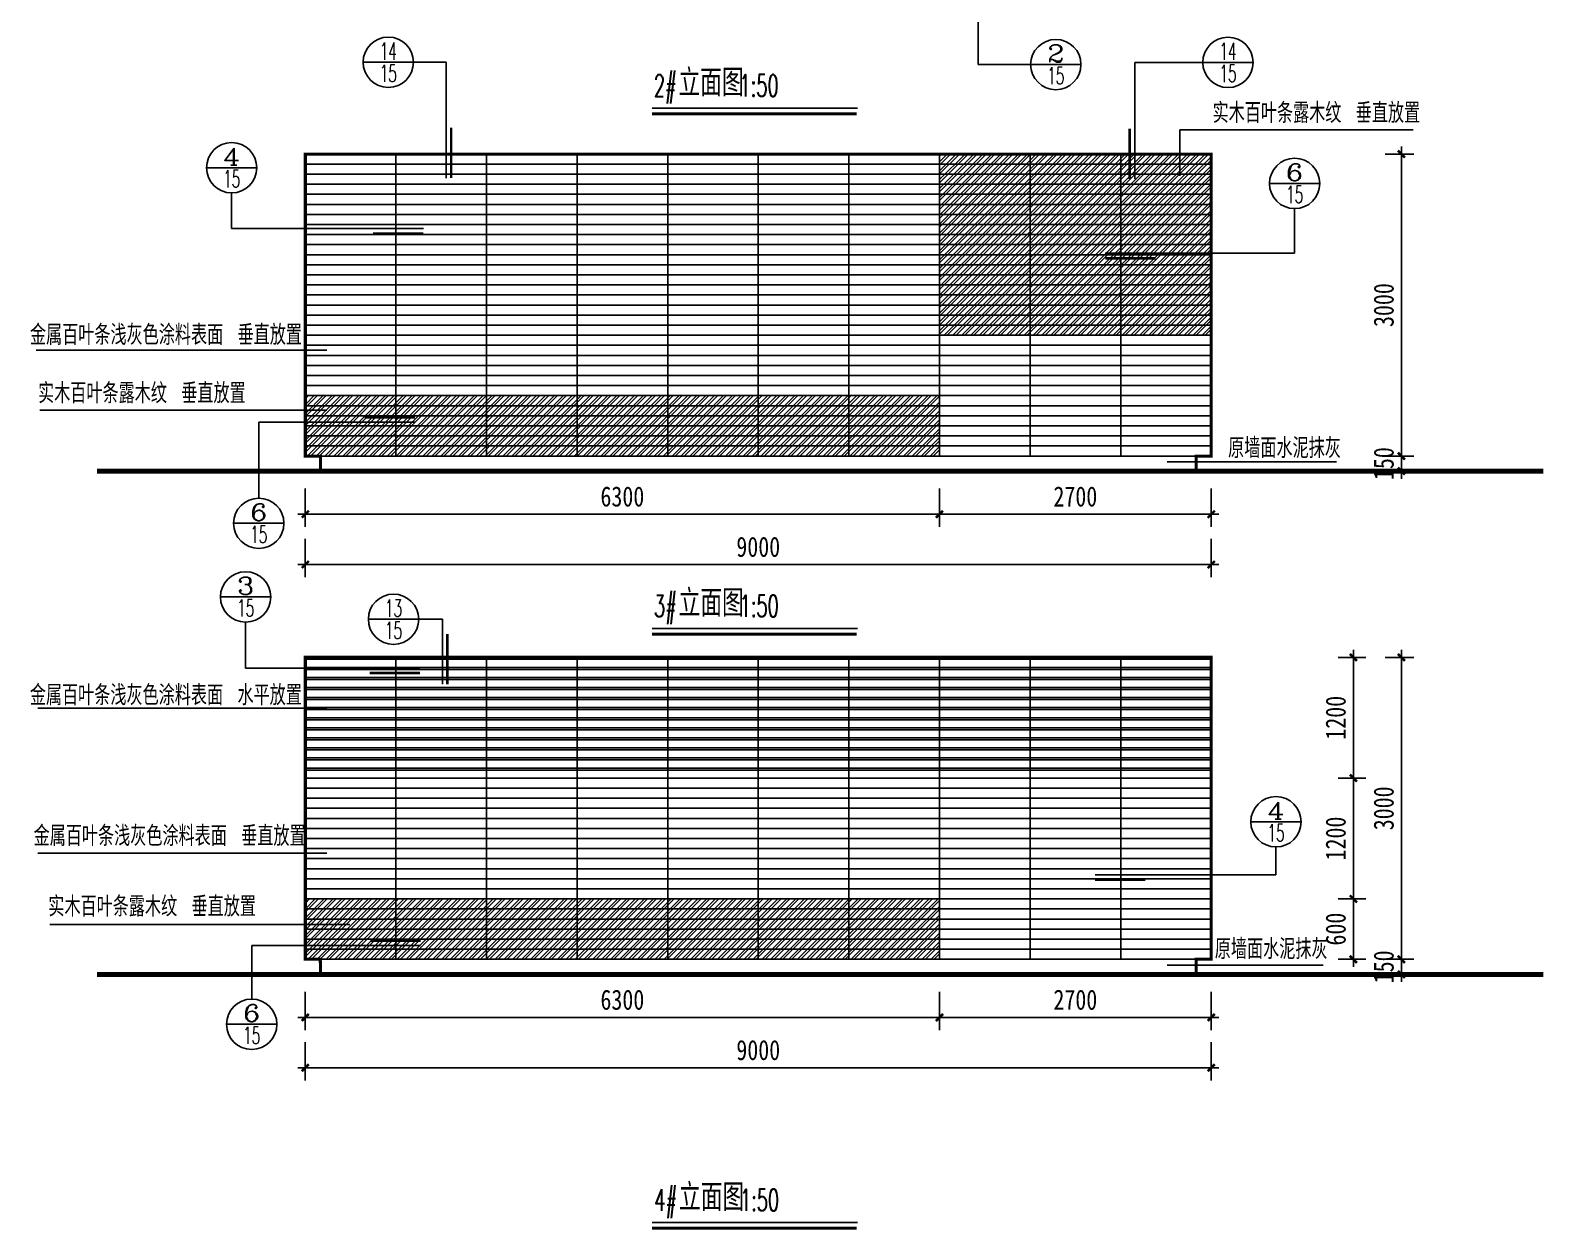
# Model space of a CAD drawing. Extents: x 16731 to 55153, y 153979 to 176230.
# Drawn here: x 16731 to 31785, y 153979 to 165896 of the extents above; entities that cross this region are included whole.
import ezdxf
from ezdxf.enums import TextEntityAlignment as Align

# ---------------------------------------------------------------- set-up
doc = ezdxf.new("R2010")
doc.units = 0
doc.header["$LTSCALE"] = 500
doc.header["$MEASUREMENT"] = 0
doc.header["$PDMODE"] = 34
doc.layers.get('0').update_dxf_attribs({"linetype": 'CONTINUOUS'})
doc.layers.get('DEFPOINTS').update_dxf_attribs({"linetype": 'CONTINUOUS'})
doc.layers.add('L-OBJECT', color=4, linetype='CONTINUOUS')
doc.layers.add('PUB_DIM', color=3, linetype='CONTINUOUS')
doc.styles.add('_HZTXT', font='txt.shx', dxfattribs={"width": 0.8, "bigfont": 'HZTXT.shx'})
doc.styles.add('_ROMANS', font='ROMANS.shx', dxfattribs={"width": 0.6})
doc.styles.add('COMP', font='COMPLEX', dxfattribs={"bigfont": 'hztxt'})
doc.styles.add('DIM_FONT', font='simhei.ttf', dxfattribs={"width": 0.8, "height": 200})
doc.dimstyles.new('DIMB', dxfattribs={"dimtxt": 300, "dimasz": 1, "dimexe": 250, "dimexo": 300, "dimgap": 150, "dimtad": 1, "dimdec": 0, "dimzin": 0, "dimtxsty": 'DIM_FONT', "dimblk": '_DIMX', "dimblk1": '_DIMX', "dimblk2": '_DIMX', "dimcen": 0.09, "dimse2": 1, "dimclrt": 7, "dimazin": 3, "dimtfac": 1, "dimtdec": 0, "dimtix": 1, "dimtmove": 0, "dimatfit": 3, "dimtolj": 1, "dimtzin": 0})

# ---------------------------------------------------------------- blocks, each defined once
blk = doc.blocks.new('_DIMX')
blk.add_line((-150, 0), (150, 0))
at = {"const_width": 50}
blk.add_lwpolyline([(-70, -70), (70, 70)], dxfattribs=at)
blk = doc.blocks.new('*D9')
at = {"color": 0, "linetype": 'BYBLOCK'}
for p, q in [((30191, 164666), (30477, 164666)), ((30352, 164666), (30352, 161667)), ((30191, 161666), (30477, 161666))]:
    blk.add_line(p, q, dxfattribs=at)
at = {"layer": 'DEFPOINTS', "color": 0, "linetype": 'BYBLOCK'}
for p in [(30041, 164666), (30041, 161666), (30352, 161666)]:
    blk.add_point(p, dxfattribs=at)
at = {"color": 0, "linetype": 'BYBLOCK', "xscale": 0.5, "yscale": 0.5, "zscale": 0.5}
for p, rotation in [((30352, 164666), 90), ((30352, 161666), 270)]:
    blk.add_blockref('_DIMX', p, dxfattribs=dict(at, rotation=rotation))
at = {"color": 7, "linetype": 'BYBLOCK', "insert": (30177, 163166), "char_height": 200, "attachment_point": 5, "rotation": 90, "style": 'DIM_FONT'}
blk.add_mtext('\\A1;3000', dxfattribs=at)
blk = doc.blocks.new('*D10')
at = {"color": 0, "linetype": 'BYBLOCK'}
for p, q in [((30191, 161666), (30477, 161666)), ((30352, 161667), (30352, 161667)), ((30352, 161666), (30352, 161516)), ((30191, 161516), (30477, 161516)), ((30352, 161516), (30352, 161515))]:
    blk.add_line(p, q, dxfattribs=at)
at = {"layer": 'DEFPOINTS', "color": 0, "linetype": 'BYBLOCK'}
for p in [(30041, 161666), (30041, 161516), (30352, 161516)]:
    blk.add_point(p, dxfattribs=at)
at = {"color": 0, "linetype": 'BYBLOCK', "xscale": 0.5, "yscale": 0.5, "zscale": 0.5}
for p, rotation in [((30352, 161666), 270), ((30352, 161516), 90)]:
    blk.add_blockref('_DIMX', p, dxfattribs=dict(at, rotation=rotation))
at = {"color": 7, "linetype": 'BYBLOCK', "insert": (30177, 161591), "char_height": 200, "attachment_point": 5, "rotation": 90, "style": 'DIM_FONT'}
blk.add_mtext('\\A1;150', dxfattribs=at)
blk = doc.blocks.new('*D11')
at = {"color": 0, "linetype": 'BYBLOCK'}
for p, q in [((19463, 160844), (19463, 160463)), ((28463, 160844), (28463, 160463)), ((19464, 160588), (28463, 160588))]:
    blk.add_line(p, q, dxfattribs=at)
at = {"layer": 'DEFPOINTS', "color": 0, "linetype": 'BYBLOCK'}
for p in [(19463, 160994), (28463, 160994), (28463, 160588)]:
    blk.add_point(p, dxfattribs=at)
at = {"color": 0, "linetype": 'BYBLOCK', "xscale": 0.5, "yscale": 0.5, "zscale": 0.5, "rotation": 180}
blk.add_blockref('_DIMX', (19463, 160588), dxfattribs=at)
at = {"color": 0, "linetype": 'BYBLOCK', "xscale": 0.5, "yscale": 0.5, "zscale": 0.5}
blk.add_blockref('_DIMX', (28463, 160588), dxfattribs=at)
at = {"color": 7, "linetype": 'BYBLOCK', "insert": (23963, 160763), "char_height": 200, "attachment_point": 5, "style": 'DIM_FONT'}
blk.add_mtext('\\A1;9000', dxfattribs=at)
blk = doc.blocks.new('*D12')
at = {"color": 0, "linetype": 'BYBLOCK'}
for p, q in [((30191, 159666), (30477, 159666)), ((30352, 159666), (30352, 156667)), ((30191, 156666), (30477, 156666))]:
    blk.add_line(p, q, dxfattribs=at)
at = {"layer": 'DEFPOINTS', "color": 0, "linetype": 'BYBLOCK'}
for p in [(30041, 159666), (30041, 156666), (30352, 156666)]:
    blk.add_point(p, dxfattribs=at)
at = {"color": 0, "linetype": 'BYBLOCK', "xscale": 0.5, "yscale": 0.5, "zscale": 0.5}
for p, rotation in [((30352, 159666), 90), ((30352, 156666), 270)]:
    blk.add_blockref('_DIMX', p, dxfattribs=dict(at, rotation=rotation))
at = {"color": 7, "linetype": 'BYBLOCK', "insert": (30177, 158166), "char_height": 200, "attachment_point": 5, "rotation": 90, "style": 'DIM_FONT'}
blk.add_mtext('\\A1;3000', dxfattribs=at)
blk = doc.blocks.new('*D13')
at = {"color": 0, "linetype": 'BYBLOCK'}
for p, q in [((30191, 156666), (30477, 156666)), ((30352, 156667), (30352, 156667)), ((30352, 156666), (30352, 156516)), ((30191, 156516), (30477, 156516)), ((30352, 156516), (30352, 156515))]:
    blk.add_line(p, q, dxfattribs=at)
at = {"layer": 'DEFPOINTS', "color": 0, "linetype": 'BYBLOCK'}
for p in [(30041, 156666), (30041, 156516), (30352, 156516)]:
    blk.add_point(p, dxfattribs=at)
at = {"color": 0, "linetype": 'BYBLOCK', "xscale": 0.5, "yscale": 0.5, "zscale": 0.5}
for p, rotation in [((30352, 156666), 270), ((30352, 156516), 90)]:
    blk.add_blockref('_DIMX', p, dxfattribs=dict(at, rotation=rotation))
at = {"color": 7, "linetype": 'BYBLOCK', "insert": (30177, 156591), "char_height": 200, "attachment_point": 5, "rotation": 90, "style": 'DIM_FONT'}
blk.add_mtext('\\A1;150', dxfattribs=at)
blk = doc.blocks.new('*D14')
at = {"color": 0, "linetype": 'BYBLOCK'}
for p, q in [((19463, 155844), (19463, 155463)), ((28463, 155844), (28463, 155463)), ((19464, 155588), (28463, 155588))]:
    blk.add_line(p, q, dxfattribs=at)
at = {"layer": 'DEFPOINTS', "color": 0, "linetype": 'BYBLOCK'}
for p in [(19463, 155994), (28463, 155994), (28463, 155588)]:
    blk.add_point(p, dxfattribs=at)
at = {"color": 0, "linetype": 'BYBLOCK', "xscale": 0.5, "yscale": 0.5, "zscale": 0.5, "rotation": 180}
blk.add_blockref('_DIMX', (19463, 155588), dxfattribs=at)
at = {"color": 0, "linetype": 'BYBLOCK', "xscale": 0.5, "yscale": 0.5, "zscale": 0.5}
blk.add_blockref('_DIMX', (28463, 155588), dxfattribs=at)
at = {"color": 7, "linetype": 'BYBLOCK', "insert": (23963, 155763), "char_height": 200, "attachment_point": 5, "style": 'DIM_FONT'}
blk.add_mtext('\\A1;9000', dxfattribs=at)
blk = doc.blocks.new('*D15')
at = {"color": 0, "linetype": 'BYBLOCK'}
for p, q in [((29724, 159666), (30000, 159666)), ((29875, 159666), (29875, 158467)), ((29724, 158466), (30000, 158466))]:
    blk.add_line(p, q, dxfattribs=at)
at = {"layer": 'DEFPOINTS', "color": 0, "linetype": 'BYBLOCK'}
for p in [(29574, 159666), (29574, 158466), (29875, 158466)]:
    blk.add_point(p, dxfattribs=at)
at = {"color": 0, "linetype": 'BYBLOCK', "xscale": 0.5, "yscale": 0.5, "zscale": 0.5}
for p, rotation in [((29875, 159666), 90), ((29875, 158466), 270)]:
    blk.add_blockref('_DIMX', p, dxfattribs=dict(at, rotation=rotation))
at = {"color": 7, "linetype": 'BYBLOCK', "insert": (29700, 159066), "char_height": 200, "attachment_point": 5, "rotation": 90, "style": 'DIM_FONT'}
blk.add_mtext('\\A1;1200', dxfattribs=at)
blk = doc.blocks.new('*D16')
at = {"color": 0, "linetype": 'BYBLOCK'}
for p, q in [((29724, 158466), (30000, 158466)), ((29875, 158466), (29875, 157267)), ((29724, 157266), (30000, 157266))]:
    blk.add_line(p, q, dxfattribs=at)
at = {"layer": 'DEFPOINTS', "color": 0, "linetype": 'BYBLOCK'}
for p in [(29574, 158466), (29574, 157266), (29875, 157266)]:
    blk.add_point(p, dxfattribs=at)
at = {"color": 0, "linetype": 'BYBLOCK', "xscale": 0.5, "yscale": 0.5, "zscale": 0.5}
for p, rotation in [((29875, 158466), 90), ((29875, 157266), 270)]:
    blk.add_blockref('_DIMX', p, dxfattribs=dict(at, rotation=rotation))
at = {"color": 7, "linetype": 'BYBLOCK', "insert": (29700, 157866), "char_height": 200, "attachment_point": 5, "rotation": 90, "style": 'DIM_FONT'}
blk.add_mtext('\\A1;1200', dxfattribs=at)
blk = doc.blocks.new('*D17')
at = {"color": 0, "linetype": 'BYBLOCK'}
for p, q in [((29724, 157266), (30000, 157266)), ((29875, 157266), (29875, 156667)), ((29724, 156666), (30000, 156666))]:
    blk.add_line(p, q, dxfattribs=at)
at = {"layer": 'DEFPOINTS', "color": 0, "linetype": 'BYBLOCK'}
for p in [(29574, 157266), (29574, 156666), (29875, 156666)]:
    blk.add_point(p, dxfattribs=at)
at = {"color": 0, "linetype": 'BYBLOCK', "xscale": 0.5, "yscale": 0.5, "zscale": 0.5}
for p, rotation in [((29875, 157266), 90), ((29875, 156666), 270)]:
    blk.add_blockref('_DIMX', p, dxfattribs=dict(at, rotation=rotation))
at = {"color": 7, "linetype": 'BYBLOCK', "insert": (29700, 156966), "char_height": 200, "attachment_point": 5, "rotation": 90, "style": 'DIM_FONT'}
blk.add_mtext('\\A1;600', dxfattribs=at)
blk = doc.blocks.new('*D36')
at = {"color": 0, "linetype": 'BYBLOCK'}
for p, q in [((19463, 161344), (19463, 160963)), ((25763, 161344), (25763, 160963)), ((19464, 161088), (25763, 161088))]:
    blk.add_line(p, q, dxfattribs=at)
at = {"layer": 'DEFPOINTS', "color": 0, "linetype": 'BYBLOCK'}
for p in [(19463, 161494), (25763, 161494), (25763, 161088)]:
    blk.add_point(p, dxfattribs=at)
at = {"color": 0, "linetype": 'BYBLOCK', "xscale": 0.5, "yscale": 0.5, "zscale": 0.5, "rotation": 180}
blk.add_blockref('_DIMX', (19463, 161088), dxfattribs=at)
at = {"color": 0, "linetype": 'BYBLOCK', "xscale": 0.5, "yscale": 0.5, "zscale": 0.5}
blk.add_blockref('_DIMX', (25763, 161088), dxfattribs=at)
at = {"color": 7, "linetype": 'BYBLOCK', "insert": (22613, 161263), "char_height": 200, "attachment_point": 5, "style": 'DIM_FONT'}
blk.add_mtext('\\A1;6300', dxfattribs=at)
blk = doc.blocks.new('*D37')
at = {"color": 0, "linetype": 'BYBLOCK'}
for p, q in [((19463, 156344), (19463, 155963)), ((25763, 156344), (25763, 155963)), ((19464, 156088), (25763, 156088))]:
    blk.add_line(p, q, dxfattribs=at)
at = {"layer": 'DEFPOINTS', "color": 0, "linetype": 'BYBLOCK'}
for p in [(19463, 156494), (25763, 156494), (25763, 156088)]:
    blk.add_point(p, dxfattribs=at)
at = {"color": 0, "linetype": 'BYBLOCK', "xscale": 0.5, "yscale": 0.5, "zscale": 0.5, "rotation": 180}
blk.add_blockref('_DIMX', (19463, 156088), dxfattribs=at)
at = {"color": 0, "linetype": 'BYBLOCK', "xscale": 0.5, "yscale": 0.5, "zscale": 0.5}
blk.add_blockref('_DIMX', (25763, 156088), dxfattribs=at)
at = {"color": 7, "linetype": 'BYBLOCK', "insert": (22613, 156263), "char_height": 200, "attachment_point": 5, "style": 'DIM_FONT'}
blk.add_mtext('\\A1;6300', dxfattribs=at)
blk = doc.blocks.new('*D40')
at = {"color": 0, "linetype": 'BYBLOCK'}
for p, q in [((25763, 161344), (25763, 160963)), ((28463, 161344), (28463, 160963)), ((25764, 161088), (28463, 161088))]:
    blk.add_line(p, q, dxfattribs=at)
at = {"layer": 'DEFPOINTS', "color": 0, "linetype": 'BYBLOCK'}
for p in [(25763, 161494), (28463, 161494), (28463, 161088)]:
    blk.add_point(p, dxfattribs=at)
at = {"color": 0, "linetype": 'BYBLOCK', "xscale": 0.5, "yscale": 0.5, "zscale": 0.5, "rotation": 180}
blk.add_blockref('_DIMX', (25763, 161088), dxfattribs=at)
at = {"color": 0, "linetype": 'BYBLOCK', "xscale": 0.5, "yscale": 0.5, "zscale": 0.5}
blk.add_blockref('_DIMX', (28463, 161088), dxfattribs=at)
at = {"color": 7, "linetype": 'BYBLOCK', "insert": (27113, 161263), "char_height": 200, "attachment_point": 5, "style": 'DIM_FONT'}
blk.add_mtext('\\A1;2700', dxfattribs=at)
blk = doc.blocks.new('*D41')
at = {"color": 0, "linetype": 'BYBLOCK'}
for p, q in [((25763, 156344), (25763, 155963)), ((28463, 156344), (28463, 155963)), ((25764, 156088), (28463, 156088))]:
    blk.add_line(p, q, dxfattribs=at)
at = {"layer": 'DEFPOINTS', "color": 0, "linetype": 'BYBLOCK'}
for p in [(25763, 156494), (28463, 156494), (28463, 156088)]:
    blk.add_point(p, dxfattribs=at)
at = {"color": 0, "linetype": 'BYBLOCK', "xscale": 0.5, "yscale": 0.5, "zscale": 0.5, "rotation": 180}
blk.add_blockref('_DIMX', (25763, 156088), dxfattribs=at)
at = {"color": 0, "linetype": 'BYBLOCK', "xscale": 0.5, "yscale": 0.5, "zscale": 0.5}
blk.add_blockref('_DIMX', (28463, 156088), dxfattribs=at)
at = {"color": 7, "linetype": 'BYBLOCK', "insert": (27113, 156263), "char_height": 200, "attachment_point": 5, "style": 'DIM_FONT'}
blk.add_mtext('\\A1;2700', dxfattribs=at)
blk = doc.blocks.new('_INDEX')
blk.add_line((-0.5, 0), (0.5, 0))
blk.add_circle((0, 0), 0.5)
at = {"style": 'COMP'}
for tag, width, p, p2 in [('1', 2.333333, (-0.17, 0.05), (0.17, 0.05)), ('-', 1.166667, (-0.17, -0.39), (0.17, -0.39))]:
    blk.add_attdef(tag, text='', height=0.34, dxfattribs=dict(at, width=width)).set_placement(p, p2, align=Align.FIT)

msp = doc.modelspace()

# ---------------------------------------------------------------- hatches: boundary and pattern name
at = {"layer": 'L-OBJECT'}
h = msp.add_hatch(dxfattribs=at)
h.set_pattern_fill('STEEL', color=256, scale=500, angle=180, style=0)
h.set_pattern_definition([(225, (78000, 52600), (44.194174, -44.194174), []), (225, (78000, 52568.75), (44.194174, -44.194174), [])])
h.paths.add_polyline_path([(25763.5, 164666.4), (28463.5, 164666.4), (28463.5, 162866.4), (25763.5, 162866.4)])
h.paths.add_polyline_path([(19463.5, 161666.4), (25763.5, 161666.4), (25763.5, 162266.4), (19463.5, 162266.4)])
h = msp.add_hatch(dxfattribs=at)
h.set_pattern_fill('STEEL', color=256, scale=500, angle=180, style=0)
h.set_pattern_definition([(225, (114300, 52600), (44.194174, -44.194174), []), (225, (114300, 52568.75), (44.194174, -44.194174), [])])
h.paths.add_polyline_path([(25763.5, 157266.4), (19463.5, 157266.4), (19463.5, 156666.4), (25763.5, 156666.4)])

# ---------------------------------------------------------------- linework, layer by layer
for p, q in [((22908.2, 165124.1), (24947.6, 165124.1)), ((19463.5, 164666.4), (19463.5, 161666.4)), ((28463.5, 164666.4), (19463.5, 164666.4)), ((28463.5, 164566.4), (19463.5, 164566.4)), ((20363.5, 164666.4), (20363.5, 161666.4)), ((21263.5, 164666.4), (21263.5, 161666.4)), ((22163.5, 164666.4), (22163.5, 161666.4)), ((23063.5, 164666.4), (23063.5, 161666.4)), ((23963.5, 164666.4), (23963.5, 161666.4)), ((24863.5, 164666.4), (24863.5, 161666.4)), ((25763.5, 164666.4), (25763.5, 161666.4)), ((26663.5, 164666.4), (26663.5, 161666.4)), ((27563.5, 164666.4), (27563.5, 161666.4)), ((28463.5, 164666.4), (28463.5, 161666.4)), ((28463.5, 164466.4), (19463.5, 164466.4)), ((28463.5, 164366.4), (19463.5, 164366.4)), ((28463.5, 164266.4), (19463.5, 164266.4)), ((28463.5, 164166.4), (19463.5, 164166.4)), ((28463.5, 164066.4), (19463.5, 164066.4)), ((28463.5, 163966.4), (19463.5, 163966.4)), ((28463.5, 163866.4), (19463.5, 163866.4)), ((28463.5, 163766.4), (19463.5, 163766.4)), ((28463.5, 163666.4), (19463.5, 163666.4)), ((28463.5, 163566.4), (19463.5, 163566.4)), ((28463.5, 163466.4), (19463.5, 163466.4)), ((28463.5, 163366.4), (19463.5, 163366.4)), ((28463.5, 163266.4), (19463.5, 163266.4)), ((28463.5, 163166.4), (19463.5, 163166.4)), ((28463.5, 163066.4), (19463.5, 163066.4)), ((28463.5, 162966.4), (19463.5, 162966.4)), ((28463.5, 162866.4), (19463.5, 162866.4)), ((28463.5, 162766.4), (19463.5, 162766.4)), ((28463.5, 162666.4), (19463.5, 162666.4)), ((28463.5, 162566.4), (19463.5, 162566.4)), ((28463.5, 162466.4), (19463.5, 162466.4)), ((28463.5, 162366.4), (19463.5, 162366.4)), ((28463.5, 162266.4), (19463.5, 162266.4)), ((28463.5, 162166.4), (19463.5, 162166.4)), ((28463.5, 162066.4), (19463.5, 162066.4)), ((28463.5, 161966.4), (19463.5, 161966.4)), ((28463.5, 161866.4), (19463.5, 161866.4)), ((28463.5, 161766.4), (19463.5, 161766.4)), ((28463.5, 161666.4), (19463.5, 161666.4)), ((19613.5, 161666.4), (19613.5, 161516.4)), ((28313.5, 161666.4), (28313.5, 161516.4)), ((22908.2, 159954), (24947.6, 159954)), ((19463.5, 159666.4), (19463.5, 156666.4)), ((28463.5, 159666.4), (19463.5, 159666.4)), ((28463.5, 159646.4), (19463.5, 159646.4)), ((20363.5, 159666.4), (20363.5, 156666.4)), ((21263.5, 159666.4), (21263.5, 156666.4)), ((22163.5, 159666.4), (22163.5, 156666.4)), ((23063.5, 159666.4), (23063.5, 156666.4)), ((23963.5, 159666.4), (23963.5, 156666.4)), ((24863.5, 159666.4), (24863.5, 156666.4)), ((25763.5, 159666.4), (25763.5, 156666.4)), ((26663.5, 159666.4), (26663.5, 156666.4)), ((27563.5, 159666.4), (27563.5, 156666.4)), ((28463.5, 159666.4), (28463.5, 156666.4)), ((28463.5, 159566.4), (19463.5, 159566.4)), ((28463.5, 159546.4), (19463.5, 159546.4)), ((28463.5, 159466.4), (19463.5, 159466.4)), ((28463.5, 159446.4), (19463.5, 159446.4)), ((28463.5, 159366.4), (19463.5, 159366.4)), ((28463.5, 159346.4), (19463.5, 159346.4)), ((28463.5, 159266.4), (19463.5, 159266.4)), ((28463.5, 159246.4), (19463.5, 159246.4)), ((28463.5, 159166.4), (19463.5, 159166.4)), ((28463.5, 159146.4), (19463.5, 159146.4)), ((28463.5, 159066.4), (19463.5, 159066.4)), ((28463.5, 159046.4), (19463.5, 159046.4)), ((28463.5, 158966.4), (19463.5, 158966.4)), ((28463.5, 158946.4), (19463.5, 158946.4)), ((28463.5, 158866.4), (19463.5, 158866.4)), ((28463.5, 158846.4), (19463.5, 158846.4)), ((28463.5, 158766.4), (19463.5, 158766.4)), ((28463.5, 158746.4), (19463.5, 158746.4)), ((28463.5, 158666.4), (19463.5, 158666.4)), ((28463.5, 158646.4), (19463.5, 158646.4)), ((28463.5, 158566.4), (19463.5, 158566.4)), ((28463.5, 158546.4), (19463.5, 158546.4)), ((28463.5, 158466.4), (19463.5, 158466.4)), ((28463.5, 158366.4), (19463.5, 158366.4)), ((28463.5, 158266.4), (19463.5, 158266.4)), ((28463.5, 158166.4), (19463.5, 158166.4)), ((28463.5, 158066.4), (19463.5, 158066.4)), ((28463.5, 157966.4), (19463.5, 157966.4)), ((28463.5, 157866.4), (19463.5, 157866.4)), ((28463.5, 157766.4), (19463.5, 157766.4)), ((28463.5, 157666.4), (19463.5, 157666.4)), ((28463.5, 157566.4), (19463.5, 157566.4)), ((28463.5, 157466.4), (19463.5, 157466.4)), ((28463.5, 157366.4), (19463.5, 157366.4)), ((28463.5, 157266.4), (19463.5, 157266.4)), ((28463.5, 157166.4), (19463.5, 157166.4)), ((28463.5, 157066.4), (19463.5, 157066.4)), ((28463.5, 156966.4), (19463.5, 156966.4)), ((28463.5, 156866.4), (19463.5, 156866.4)), ((28463.5, 156766.4), (19463.5, 156766.4)), ((28463.5, 156666.4), (19463.5, 156666.4)), ((19613.5, 156666.4), (19613.5, 156516.4)), ((28313.5, 156666.4), (28313.5, 156516.4)), ((22908.2, 154050.9), (24947.6, 154050.9))]:
    msp.add_line(p, q, dxfattribs=at)
for points, const_width in [([(22908.1, 165067.7), (24939.5, 165067.7)], 30), ([(19613.5, 161516.4), (19613.5, 161666.4), (19463.5, 161666.4), (19463.5, 164666.4), (28463.5, 164666.4), (28463.5, 161666.4), (28313.5, 161666.4), (28313.5, 161516.4)], 30), ([(31760.3, 161516.4), (17394.2, 161516.4)], 50), ([(22908.1, 159897.6), (24939.5, 159897.6)], 30), ([(19613.5, 156516.4), (19612.3, 156666.4), (19463.5, 156666.4), (19463.5, 159666.4), (28463.5, 159666.4), (28463.5, 156666.4), (28313.5, 156666.4), (28313.5, 156516.4)], 30), ([(31760.3, 156516.4), (17394.2, 156516.4)], 50), ([(22908.1, 153994.5), (24939.5, 153994.5)], 30)]:
    msp.add_lwpolyline(points, dxfattribs=dict(at, const_width=const_width))
for points in [[(25763.5, 164666.4), (28463.5, 164666.4), (28463.5, 161666.4), (25763.5, 161666.4)], [(25763.5, 164666.4), (28463.5, 164666.4), (28463.5, 161666.4), (25763.5, 161666.4)], [(25763.5, 164666.4), (28463.5, 164666.4), (28463.5, 162866.4), (25763.5, 162866.4)], [(19463.5, 161666.4), (25763.5, 161666.4), (25763.5, 162266.4), (19463.5, 162266.4)], [(25763.5, 159666.4), (28463.5, 159666.4), (28463.5, 156666.4), (25763.5, 156666.4)], [(19463.5, 157266.4), (25763.5, 157266.4), (25763.5, 156666.4), (19463.5, 156666.4)]]:
    msp.add_lwpolyline(points, close=True, dxfattribs=at)
at = {"layer": 'PUB_DIM'}
for p, q in [((26148.4, 167527.8), (26148.4, 165556)), ((20862.1, 165578.8), (20537.5, 165578.8)), ((20862.1, 164428.5), (20862.1, 165578.8)), ((26148.4, 165556), (26668.9, 165556)), ((27703.4, 164420.3), (27703.4, 165577)), ((27703.4, 165577), (28379, 165577)), ((28149.8, 164449.8), (28149.8, 164908.2)), ((28149.8, 164908.2), (30468, 164908.2)), ((18731.6, 163927.2), (18731.6, 164280.1)), ((29291.2, 163680.7), (29291.2, 164124.3)), ((20636.5, 163927.2), (18731.6, 163927.2)), ((27409.8, 163680.7), (29291.2, 163680.7)), ((16790.8, 162719.3), (19675.8, 162719.3)), ((16827, 162123.5), (19675.8, 162123.5)), ((20553.9, 162001.5), (19001.3, 162001.5)), ((19001.3, 162001.5), (19001.3, 161247.6)), ((29707.3, 161608.4), (28024.1, 161608.4)), ((20824.6, 160045), (20589.4, 160045)), ((20824.6, 159398.5), (20824.6, 160045)), ((18870.4, 159559.9), (18870.4, 160016.1)), ((20602.5, 159559.9), (18870.4, 159559.9)), ((16804.9, 159162.4), (19675.8, 159162.4)), ((29106, 157506.1), (29106, 157782.1)), ((16804.9, 157719.3), (19675.8, 157719.3)), ((27309.5, 157506.1), (29106, 157506.1)), ((16925.7, 157010.4), (19904.1, 157010.4)), ((20607.6, 156801.8), (18930.5, 156801.8)), ((18930.5, 156801.8), (18930.5, 156270.3)), ((29574.2, 156608.4), (28024.1, 156608.4))]:
    msp.add_line(p, q, dxfattribs=at)
at = {"layer": 'PUB_DIM', "const_width": 25}
for points in [[(20912.1, 164428.5), (20912.1, 164928.5)], [(27653.4, 164420.3), (27653.4, 164920.3)], [(20636.5, 163877.2), (20136.5, 163877.2)], [(27409.8, 163630.7), (27909.8, 163630.7)], [(20553.9, 162051.5), (20053.9, 162051.5)], [(20874.6, 159398.5), (20874.6, 159898.5)], [(20602.5, 159509.9), (20102.5, 159509.9)], [(27309.5, 157456.1), (27809.5, 157456.1)], [(20607.6, 156851.8), (20107.6, 156851.8)]]:
    msp.add_lwpolyline(points, dxfattribs=at)

# ---------------------------------------------------------------- block references
at = {"layer": 'PUB_DIM'}
ref = msp.add_blockref('_INDEX', (20287.5, 165578.8), dxfattribs=dict(at, xscale=500, yscale=500, zscale=500))
ref.add_attrib('1', '14', dxfattribs={"layer": '0', "height": 170, "style": 'COMP', "width": 0.677419}).set_placement((20202.5, 165603.8), (20372.5, 165603.8), align=Align.FIT)
ref.add_attrib('-', '15', dxfattribs={"layer": '0', "height": 170, "style": 'COMP', "width": 0.724138}).set_placement((20202.5, 165383.8), (20372.5, 165383.8), align=Align.FIT)
ref = msp.add_blockref('_INDEX', (26918.9, 165556), dxfattribs=dict(at, xscale=500, yscale=500, zscale=500))
ref.add_attrib('1', '2', dxfattribs={"layer": '0', "height": 170, "style": 'COMP', "width": 1.5}).set_placement((26833.9, 165581), (27003.9, 165581), align=Align.FIT)
ref.add_attrib('-', '15', dxfattribs={"layer": '0', "height": 170, "style": 'COMP', "width": 0.724138}).set_placement((26833.9, 165361), (27003.9, 165361), align=Align.FIT)
ref = msp.add_blockref('_INDEX', (28629, 165577), dxfattribs=dict(at, xscale=500, yscale=500, zscale=500))
ref.add_attrib('1', '14', dxfattribs={"layer": '0', "height": 170, "style": 'COMP', "width": 0.677419}).set_placement((28544, 165602), (28714, 165602), align=Align.FIT)
ref.add_attrib('-', '15', dxfattribs={"layer": '0', "height": 170, "style": 'COMP', "width": 0.724138}).set_placement((28544, 165382), (28714, 165382), align=Align.FIT)
ref = msp.add_blockref('_INDEX', (18731.6, 164530.1), dxfattribs=dict(at, xscale=500, yscale=500, zscale=500))
ref.add_attrib('1', '4', dxfattribs={"layer": '0', "height": 170, "style": 'COMP', "width": 1.3125}).set_placement((18646.6, 164555.1), (18816.6, 164555.1), align=Align.FIT)
ref.add_attrib('-', '15', dxfattribs={"layer": '0', "height": 170, "style": 'COMP', "width": 0.724138}).set_placement((18646.6, 164335.1), (18816.6, 164335.1), align=Align.FIT)
ref = msp.add_blockref('_INDEX', (29291.2, 164374.3), dxfattribs=dict(at, xscale=500, yscale=500, zscale=500))
ref.add_attrib('1', '6', dxfattribs={"layer": '0', "height": 170, "style": 'COMP', "width": 1.5}).set_placement((29206.2, 164399.3), (29376.2, 164399.3), align=Align.FIT)
ref.add_attrib('-', '15', dxfattribs={"layer": '0', "height": 170, "style": 'COMP', "width": 0.724138}).set_placement((29206.2, 164179.3), (29376.2, 164179.3), align=Align.FIT)
ref = msp.add_blockref('_INDEX', (19001.3, 160997.6), dxfattribs=dict(at, xscale=500, yscale=500, zscale=500))
ref.add_attrib('1', '6', dxfattribs={"layer": '0', "height": 170, "style": 'COMP', "width": 1.5}).set_placement((18916.3, 161022.6), (19086.3, 161022.6), align=Align.FIT)
ref.add_attrib('-', '15', dxfattribs={"layer": '0', "height": 170, "style": 'COMP', "width": 0.724138}).set_placement((18916.3, 160802.6), (19086.3, 160802.6), align=Align.FIT)
ref = msp.add_blockref('_INDEX', (18870.4, 160266.1), dxfattribs=dict(at, xscale=500, yscale=500, zscale=500))
ref.add_attrib('1', '3', dxfattribs={"layer": '0', "height": 170, "style": 'COMP', "width": 1.5}).set_placement((18785.4, 160291.1), (18955.4, 160291.1), align=Align.FIT)
ref.add_attrib('-', '15', dxfattribs={"layer": '0', "height": 170, "style": 'COMP', "width": 0.724138}).set_placement((18785.4, 160071.1), (18955.4, 160071.1), align=Align.FIT)
ref = msp.add_blockref('_INDEX', (20339.4, 160045), dxfattribs=dict(at, xscale=500, yscale=500, zscale=500))
ref.add_attrib('1', '13', dxfattribs={"layer": '0', "height": 170, "style": 'COMP', "width": 0.724138}).set_placement((20254.4, 160070), (20424.4, 160070), align=Align.FIT)
ref.add_attrib('-', '15', dxfattribs={"layer": '0', "height": 170, "style": 'COMP', "width": 0.724138}).set_placement((20254.4, 159850), (20424.4, 159850), align=Align.FIT)
ref = msp.add_blockref('_INDEX', (29106, 158032.1), dxfattribs=dict(at, xscale=500, yscale=500, zscale=500))
ref.add_attrib('1', '4', dxfattribs={"layer": '0', "height": 170, "style": 'COMP', "width": 1.3125}).set_placement((29021, 158057.1), (29191, 158057.1), align=Align.FIT)
ref.add_attrib('-', '15', dxfattribs={"layer": '0', "height": 170, "style": 'COMP', "width": 0.724138}).set_placement((29021, 157837.1), (29191, 157837.1), align=Align.FIT)
ref = msp.add_blockref('_INDEX', (18930.5, 156020.3), dxfattribs=dict(at, xscale=500, yscale=500, zscale=500))
ref.add_attrib('1', '6', dxfattribs={"layer": '0', "height": 170, "style": 'COMP', "width": 1.5}).set_placement((18845.5, 156045.3), (19015.5, 156045.3), align=Align.FIT)
ref.add_attrib('-', '15', dxfattribs={"layer": '0', "height": 170, "style": 'COMP', "width": 0.724138}).set_placement((18845.5, 155825.3), (19015.5, 155825.3), align=Align.FIT)

# ---------------------------------------------------------------- texts
at = {"layer": 'L-OBJECT'}
for s, height, style, width, p in [('2#', 216, '_ROMANS', 0.6, (22925.1, 165239.5)), ('立面图 ', 270, '_HZTXT', 0.8, (23170.4, 165239.5)), ('1:50', 216, '_ROMANS', 0.6, (23776.7, 165239.5)), ('实木百叶条露木纹 垂直放置', 200, '_HZTXT', 0.8, (28475.8, 164975)), ('金属百叶条浅灰色涂料表面 垂直放置', 200, '_HZTXT', 0.8, (16727.7, 162770.4)), ('实木百叶条露木纹 垂直放置', 200, '_HZTXT', 0.8, (16808.5, 162190.3)), ('原墙面水泥抹灰', 200, '_HZTXT', 0.8, (28630.7, 161646)), ('3#', 216, '_ROMANS', 0.6, (22926.4, 160069.4)), ('立面图 ', 270, '_HZTXT', 0.8, (23171.6, 160069.4)), ('1:50', 216, '_ROMANS', 0.6, (23777.9, 160069.4)), ('金属百叶条浅灰色涂料表面 水平放置', 200, '_HZTXT', 0.8, (16726.6, 159190.6)), ('金属百叶条浅灰色涂料表面 垂直放置', 200, '_HZTXT', 0.8, (16764, 157792)), ('实木百叶条露木纹 垂直放置', 200, '_HZTXT', 0.8, (16910.5, 157091.2)), ('原墙面水泥抹灰', 200, '_HZTXT', 0.8, (28498.3, 156668.3)), ('立面图 ', 270, '_HZTXT', 0.8, (23175.2, 154166.3)), ('4#', 216, '_ROMANS', 0.6, (22930, 154166.3)), ('1:50', 216, '_ROMANS', 0.6, (23781.6, 154166.3))]:
    msp.add_text(s, height=height, dxfattribs=dict(at, style=style, width=width)).set_placement(p)

# ---------------------------------------------------------------- dimensions: what is measured, and where the dimension line sits
at = {"layer": 'PUB_DIM'}
for base, p1, p2, picture, middle in [((30351.7, 161666.4), (30041.2, 164666.4), (30041.2, 161666.4), '*D9', (30176.7, 163166.4)), ((30351.7, 161516.4), (30041.2, 161666.4), (30041.2, 161516.4), '*D10', (30176.7, 161591.4)), ((29874.9, 158466.4), (29574.3, 159666.4), (29574.3, 158466.4), '*D15', (29699.9, 159066.4)), ((30351.7, 156666.4), (30041.2, 159666.4), (30041.2, 156666.4), '*D12', (30176.7, 158166.4)), ((29874.9, 157266.4), (29574.3, 158466.4), (29574.3, 157266.4), '*D16', (29699.9, 157866.4)), ((29874.9, 156666.4), (29574.3, 157266.4), (29574.3, 156666.4), '*D17', (29699.9, 156966.4)), ((30351.7, 156516.4), (30041.2, 156666.4), (30041.2, 156516.4), '*D13', (30176.7, 156591.4))]:
    dim = msp.add_linear_dim(base=base, p1=p1, p2=p2, angle=90, dimstyle='DIMB', override={"dimscale": 0.5, "dimblk1": '_DIMX', "dimblk2": '_DIMX', "dimsah": 1, "dimse2": 0}, dxfattribs=at)
    dim.commit()
    dim.dimension.update_dxf_attribs({"geometry": picture, "text_midpoint": middle})
for base, p1, p2, picture, middle in [((25763.5, 161088.4), (19463.5, 161494.4), (25763.5, 161494.4), '*D36', (22613.5, 161263.4)), ((28463.5, 161088.4), (25763.5, 161494.4), (28463.5, 161494.4), '*D40', (27113.5, 161263.4)), ((28463.5, 160588.4), (19463.5, 160994.4), (28463.5, 160994.4), '*D11', (23963.5, 160763.4)), ((25763.5, 156088.4), (19463.5, 156494.4), (25763.5, 156494.4), '*D37', (22613.5, 156263.4)), ((28463.5, 156088.4), (25763.5, 156494.4), (28463.5, 156494.4), '*D41', (27113.5, 156263.4)), ((28463.5, 155588.4), (19463.5, 155994.4), (28463.5, 155994.4), '*D14', (23963.5, 155763.4))]:
    dim = msp.add_linear_dim(base=base, p1=p1, p2=p2, dimstyle='DIMB', override={"dimscale": 0.5, "dimblk1": '_DIMX', "dimblk2": '_DIMX', "dimsah": 1, "dimse2": 0}, dxfattribs=at)
    dim.commit()
    dim.dimension.update_dxf_attribs({"geometry": picture, "text_midpoint": middle})

doc.saveas('drawing.dxf')
